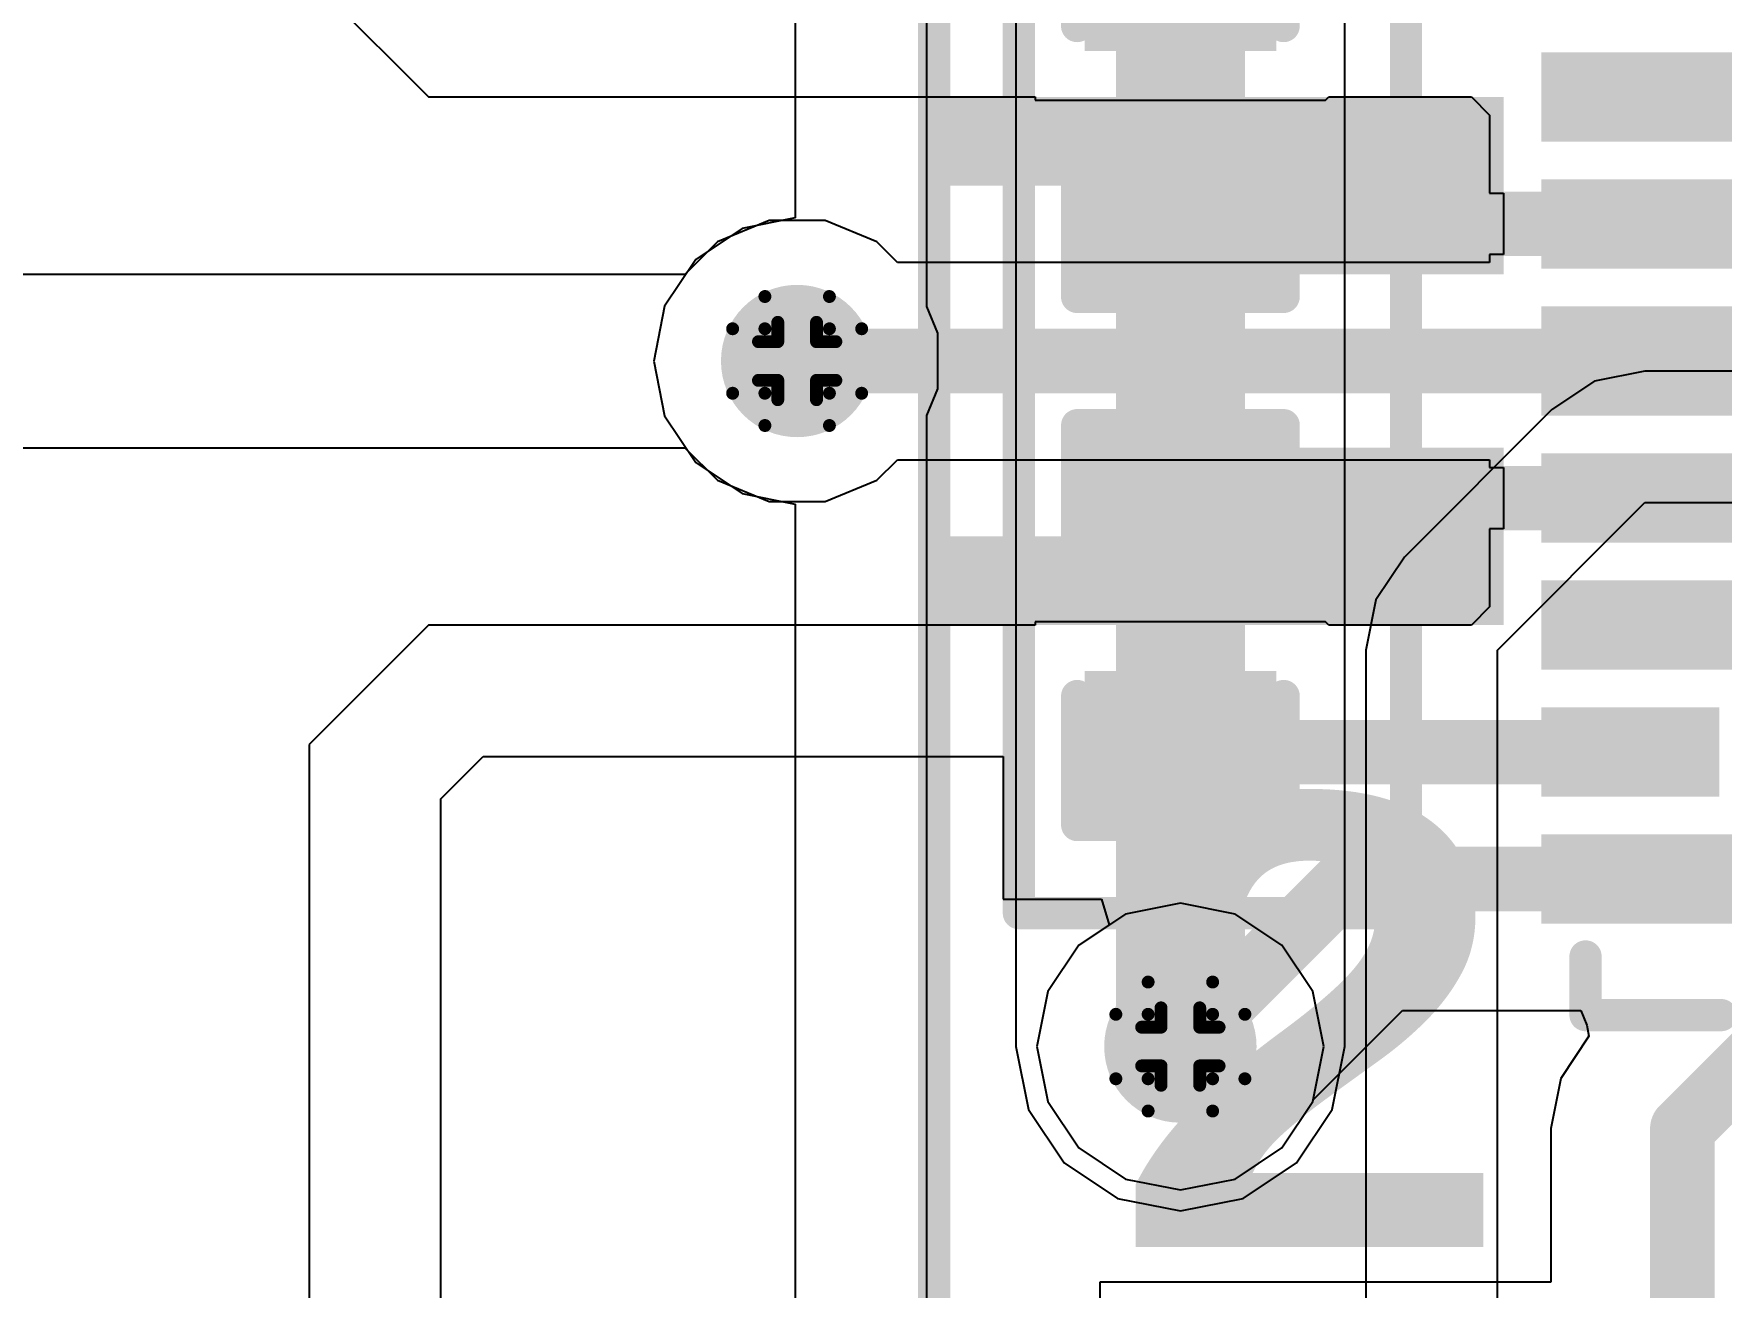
# Model space of a CAD drawing. Header units: inches. Extents: x 0 to 198, y 0 to 199.
# Drawn here: x 4.7773 to 5.0389, y 2.5633 to 2.7577 of the extents above; entities that cross this region are included whole.
import ezdxf

# ---------------------------------------------------------------- set-up
doc = ezdxf.new("R2010")
doc.units = ezdxf.units.IN
doc.header["$MEASUREMENT"] = 0
for name, color, linetype in [('Bottom Layer', 5, 'Continuous'), ('Drill Drawing', 1, 'Continuous'), ('Layer 1', 16, 'Continuous'), ('Layer 2', 76, 'Continuous'), ('Top Layer', 1, 'Continuous'), ('Top Overlay', 2, 'Continuous'), ('Top Paste', 8, 'Continuous'), ('Top Solder', 216, 'Continuous'), ('Via Holes', 16, 'Continuous')]:
    doc.layers.add(name, color=color, linetype=linetype)
doc.styles.add('Arial Black_Bold', font='', dxfattribs={"height": 0.2})
doc.styles.get('Arial Black_Bold').set_extended_font_data('Arial Black', bold=True)

# ---------------------------------------------------------------- blocks, each defined once
blk = doc.blocks.new('VQFN_HR_21_3_5__54')
at = {"layer": 'Top Layer'}
for points in [[(-0.08524, 0.06693), (-0.07539, 0.06693), (-0.07539, 0.04134), (-0.08524, 0.04134)], [(-0.06556, 0.06693), (-0.05571, 0.06693), (-0.05571, 0.04331), (-0.06556, 0.04331)], [(-0.04587, 0.06693), (-0.03602, 0.06693), (-0.03602, -0.06693), (-0.04587, -0.06693)], [(-0.02618, 0.06693), (-0.01633, 0.06693), (-0.01633, -0.06693), (-0.02618, -0.06693)], [(-0.0065, 0.06693), (0.0065, 0.06693), (0.0065, -0.06693), (-0.0065, -0.06693)], [(0.01634, 0.06693), (0.02619, 0.06693), (0.02619, -0.06693), (0.01634, -0.06693)], [(0.03602, 0.06693), (0.04587, 0.06693), (0.04587, -0.06693), (0.03602, -0.06693)], [(0.05571, 0.06693), (0.06556, 0.06693), (0.06556, 0.04331), (0.05571, 0.04331)], [(0.07539, 0.06693), (0.08524, 0.06693), (0.08524, 0.04134), (0.07539, 0.04134)], [(-0.1063, 0.03445), (-0.08268, 0.03445), (-0.08268, 0.02461), (-0.1063, 0.02461)], [(0.08268, 0.03445), (0.1063, 0.03445), (0.1063, 0.02461), (0.08268, 0.02461)], [(-0.1063, 0.01476), (-0.08268, 0.01476), (-0.08268, 0.00492), (-0.1063, 0.00492)], [(0.08268, 0.01476), (0.1063, 0.01476), (0.1063, 0.00492), (0.08268, 0.00492)], [(-0.1063, -0.00492), (-0.08268, -0.00492), (-0.08268, -0.01476), (-0.1063, -0.01476)], [(0.08268, -0.00492), (0.1063, -0.00492), (0.1063, -0.01476), (0.08268, -0.01476)], [(-0.1063, -0.02461), (-0.08268, -0.02461), (-0.08268, -0.03445), (-0.1063, -0.03445)], [(0.08268, -0.02461), (0.1063, -0.02461), (0.1063, -0.03445), (0.08268, -0.03445)], [(-0.08524, -0.04134), (-0.07539, -0.04134), (-0.07539, -0.06693), (-0.08524, -0.06693)], [(0.07539, -0.04134), (0.08524, -0.04134), (0.08524, -0.06693), (0.07539, -0.06693)], [(-0.06555, -0.04331), (-0.0557, -0.04331), (-0.0557, -0.06693), (-0.06555, -0.06693)], [(0.05571, -0.04331), (0.06556, -0.04331), (0.06556, -0.06693), (0.05571, -0.06693)]]:
    blk.add_hatch(color=1, dxfattribs=at).paths.add_polyline_path(points)
at = {"layer": 'Top Paste'}
for points in [[(-0.08524, 0.06693), (-0.07539, 0.06693), (-0.07539, 0.04134), (-0.08524, 0.04134)], [(-0.06556, 0.06693), (-0.05571, 0.06693), (-0.05571, 0.04331), (-0.06556, 0.04331)], [(-0.04587, 0.06693), (-0.03602, 0.06693), (-0.03602, -0.06693), (-0.04587, -0.06693)], [(-0.02618, 0.06693), (-0.01633, 0.06693), (-0.01633, -0.06693), (-0.02618, -0.06693)], [(-0.0065, 0.06693), (0.0065, 0.06693), (0.0065, -0.06693), (-0.0065, -0.06693)], [(0.01634, 0.06693), (0.02619, 0.06693), (0.02619, -0.06693), (0.01634, -0.06693)], [(0.03602, 0.06693), (0.04587, 0.06693), (0.04587, -0.06693), (0.03602, -0.06693)], [(0.05571, 0.06693), (0.06556, 0.06693), (0.06556, 0.04331), (0.05571, 0.04331)], [(0.07539, 0.06693), (0.08524, 0.06693), (0.08524, 0.04134), (0.07539, 0.04134)], [(-0.1063, 0.03445), (-0.08268, 0.03445), (-0.08268, 0.02461), (-0.1063, 0.02461)], [(0.08268, 0.03445), (0.1063, 0.03445), (0.1063, 0.02461), (0.08268, 0.02461)], [(-0.1063, 0.01476), (-0.08268, 0.01476), (-0.08268, 0.00492), (-0.1063, 0.00492)], [(0.08268, 0.01476), (0.1063, 0.01476), (0.1063, 0.00492), (0.08268, 0.00492)], [(-0.1063, -0.00492), (-0.08268, -0.00492), (-0.08268, -0.01476), (-0.1063, -0.01476)], [(0.08268, -0.00492), (0.1063, -0.00492), (0.1063, -0.01476), (0.08268, -0.01476)], [(-0.1063, -0.02461), (-0.08268, -0.02461), (-0.08268, -0.03445), (-0.1063, -0.03445)], [(0.08268, -0.02461), (0.1063, -0.02461), (0.1063, -0.03445), (0.08268, -0.03445)], [(-0.08524, -0.04134), (-0.07539, -0.04134), (-0.07539, -0.06693), (-0.08524, -0.06693)], [(0.07539, -0.04134), (0.08524, -0.04134), (0.08524, -0.06693), (0.07539, -0.06693)], [(-0.06555, -0.04331), (-0.0557, -0.04331), (-0.0557, -0.06693), (-0.06555, -0.06693)], [(0.05571, -0.04331), (0.06556, -0.04331), (0.06556, -0.06693), (0.05571, -0.06693)]]:
    blk.add_hatch(color=8, dxfattribs=at).paths.add_polyline_path(points)
at = {"layer": 'Top Solder'}
for points in [[(-0.08724, 0.06893), (-0.07339, 0.06893), (-0.07339, 0.03934), (-0.08724, 0.03934)], [(-0.06756, 0.06893), (-0.05371, 0.06893), (-0.05371, 0.04131), (-0.06756, 0.04131)], [(-0.04787, 0.06893), (-0.03402, 0.06893), (-0.03402, -0.06893), (-0.04787, -0.06893)], [(-0.02818, 0.06893), (-0.01433, 0.06893), (-0.01433, -0.06893), (-0.02818, -0.06893)], [(-0.0085, 0.06893), (0.0085, 0.06893), (0.0085, -0.06893), (-0.0085, -0.06893)], [(0.01434, 0.06893), (0.02819, 0.06893), (0.02819, -0.06893), (0.01434, -0.06893)], [(0.03402, 0.06893), (0.04787, 0.06893), (0.04787, -0.06893), (0.03402, -0.06893)], [(0.05371, 0.06893), (0.06756, 0.06893), (0.06756, 0.04131), (0.05371, 0.04131)], [(0.07339, 0.06893), (0.08724, 0.06893), (0.08724, 0.03934), (0.07339, 0.03934)], [(-0.1083, 0.03645), (-0.08068, 0.03645), (-0.08068, 0.02261), (-0.1083, 0.02261)], [(0.08068, 0.03645), (0.1083, 0.03645), (0.1083, 0.02261), (0.08068, 0.02261)], [(-0.1083, 0.01676), (-0.08068, 0.01676), (-0.08068, 0.00292), (-0.1083, 0.00292)], [(0.08068, 0.01676), (0.1083, 0.01676), (0.1083, 0.00292), (0.08068, 0.00292)], [(-0.1083, -0.00292), (-0.08068, -0.00292), (-0.08068, -0.01676), (-0.1083, -0.01676)], [(0.08068, -0.00292), (0.1083, -0.00292), (0.1083, -0.01676), (0.08068, -0.01676)], [(-0.1083, -0.02261), (-0.08068, -0.02261), (-0.08068, -0.03645), (-0.1083, -0.03645)], [(0.08068, -0.02261), (0.1083, -0.02261), (0.1083, -0.03645), (0.08068, -0.03645)], [(-0.08724, -0.03934), (-0.07339, -0.03934), (-0.07339, -0.06893), (-0.08724, -0.06893)], [(-0.06755, -0.04131), (-0.0537, -0.04131), (-0.0537, -0.06893), (-0.06755, -0.06893)], [(0.05371, -0.04131), (0.06756, -0.04131), (0.06756, -0.06893), (0.05371, -0.06893)], [(0.07339, -0.03934), (0.08724, -0.03934), (0.08724, -0.06893), (0.07339, -0.06893)]]:
    blk.add_hatch(color=216, dxfattribs=at).paths.add_polyline_path(points)
at = {"layer": 'Top Overlay'}
for points in [[(-0.10143, 0.06206, 0.005, 0.005, 0), (-0.10143, 0.04104, 0.005, 0.005, 0)], [(-0.10143, 0.06206, 0.005, 0.005, 0), (-0.09233, 0.06206, 0.005, 0.005, 0)], [(0.09233, 0.06206, 0.005, 0.005, 0), (0.10142, 0.06206, 0.005, 0.005, 0)], [(0.10142, 0.06206, 0.005, 0.005, 0), (0.10142, 0.04104, 0.005, 0.005, 0)], [(-0.1165, 0.03447, 0.005, 0.005, 0), (-0.1165, 0.02447, 0.005, 0.005, 0)], [(-0.1165, 0.03447, 0.005, 0.005, 0), (-0.1115, 0.02947, 0.005, 0.005, 0)], [(-0.1115, 0.02947, 0.005, 0.005, 0), (-0.1165, 0.02447, 0.005, 0.005, 0)], [(-0.10143, -0.04104, 0.005, 0.005, 0), (-0.10143, -0.06205, 0.005, 0.005, 0)], [(0.10142, -0.04104, 0.005, 0.005, 0), (0.10142, -0.06205, 0.005, 0.005, 0)], [(-0.10143, -0.06205, 0.005, 0.005, 0), (-0.09233, -0.06205, 0.005, 0.005, 0)], [(0.09233, -0.06205, 0.005, 0.005, 0), (0.10142, -0.06205, 0.005, 0.005, 0)]]:
    blk.add_lwpolyline(points, format="xyseb", dxfattribs=at)
for points in [[(-0.10268, 0.06206, 0.0025, 0.0025, 1), (-0.10018, 0.06206, 0.0025, 0.0025, 1)], [(-0.10268, 0.06206, 0.0025, 0.0025, 1), (-0.10018, 0.06206, 0.0025, 0.0025, 1)], [(-0.09358, 0.06206, 0.0025, 0.0025, 1), (-0.09108, 0.06206, 0.0025, 0.0025, 1)], [(0.09108, 0.06206, 0.0025, 0.0025, 1), (0.09358, 0.06206, 0.0025, 0.0025, 1)], [(0.10017, 0.06206, 0.0025, 0.0025, 1), (0.10267, 0.06206, 0.0025, 0.0025, 1)], [(0.10017, 0.06206, 0.0025, 0.0025, 1), (0.10267, 0.06206, 0.0025, 0.0025, 1)], [(-0.10268, 0.04104, 0.0025, 0.0025, 1), (-0.10018, 0.04104, 0.0025, 0.0025, 1)], [(0.10017, 0.04104, 0.0025, 0.0025, 1), (0.10267, 0.04104, 0.0025, 0.0025, 1)], [(-0.11775, 0.03447, 0.0025, 0.0025, 1), (-0.11525, 0.03447, 0.0025, 0.0025, 1)], [(-0.11775, 0.03447, 0.0025, 0.0025, 1), (-0.11525, 0.03447, 0.0025, 0.0025, 1)], [(-0.11275, 0.02947, 0.0025, 0.0025, 1), (-0.11025, 0.02947, 0.0025, 0.0025, 1)], [(-0.11275, 0.02947, 0.0025, 0.0025, 1), (-0.11025, 0.02947, 0.0025, 0.0025, 1)], [(-0.11775, 0.02447, 0.0025, 0.0025, 1), (-0.11525, 0.02447, 0.0025, 0.0025, 1)], [(-0.11775, 0.02447, 0.0025, 0.0025, 1), (-0.11525, 0.02447, 0.0025, 0.0025, 1)], [(-0.10268, -0.04104, 0.0025, 0.0025, 1), (-0.10018, -0.04104, 0.0025, 0.0025, 1)], [(0.10017, -0.04104, 0.0025, 0.0025, 1), (0.10267, -0.04104, 0.0025, 0.0025, 1)], [(-0.10268, -0.06205, 0.0025, 0.0025, 1), (-0.10018, -0.06205, 0.0025, 0.0025, 1)], [(-0.10268, -0.06205, 0.0025, 0.0025, 1), (-0.10018, -0.06205, 0.0025, 0.0025, 1)], [(-0.09358, -0.06205, 0.0025, 0.0025, 1), (-0.09108, -0.06205, 0.0025, 0.0025, 1)], [(0.09108, -0.06205, 0.0025, 0.0025, 1), (0.09358, -0.06205, 0.0025, 0.0025, 1)], [(0.10017, -0.06205, 0.0025, 0.0025, 1), (0.10267, -0.06205, 0.0025, 0.0025, 1)], [(0.10017, -0.06205, 0.0025, 0.0025, 1), (0.10267, -0.06205, 0.0025, 0.0025, 1)]]:
    blk.add_lwpolyline(points, format="xyseb", close=True, dxfattribs=at)
blk = doc.blocks.new('YSPI1050_4R7M_213')
at = {"layer": 'Top Overlay'}
blk.add_lwpolyline([(-0.22544, -0.20885, 0.005, 0.005, 0), (0.22544, -0.20885, 0.005, 0.005, 0)], format="xyseb", dxfattribs=at)
blk = doc.blocks.new('C___0402_362')
at = {"layer": 'Top Layer'}
for points in [[(-0.0275, -0.0125), (-0.0275, 0.0125), (-0.0095, 0.0125), (-0.0095, -0.0125)], [(0.0095, -0.0125), (0.0095, 0.0125), (0.0275, 0.0125), (0.0275, -0.0125)]]:
    blk.add_hatch(color=1, dxfattribs=at).paths.add_polyline_path(points)
at = {"layer": 'Top Paste'}
for points in [[(-0.0275, -0.0125), (-0.0275, 0.0125), (-0.0095, 0.0125), (-0.0095, -0.0125)], [(0.0095, -0.0125), (0.0095, 0.0125), (0.0275, 0.0125), (0.0275, -0.0125)]]:
    blk.add_hatch(color=8, dxfattribs=at).paths.add_polyline_path(points)
at = {"layer": 'Top Solder'}
for points in [[(-0.02986, -0.01486), (-0.02986, 0.01486), (-0.00714, 0.01486), (-0.00714, -0.01486)], [(0.00714, -0.01486), (0.00714, 0.01486), (0.02986, 0.01486), (0.02986, -0.01486)]]:
    blk.add_hatch(color=216, dxfattribs=at).paths.add_polyline_path(points)
at = {"layer": 'Top Overlay'}
for points in [[(-0.031, -0.016, 0.005, 0.005, 0), (-0.031, 0.016, 0.005, 0.005, 0)], [(-0.011, 0.016, 0.005, 0.005, 0), (-0.031, 0.016, 0.005, 0.005, 0)], [(0.031, 0.016, 0.005, 0.005, 0), (0.011, 0.016, 0.005, 0.005, 0)], [(0.031, -0.016, 0.005, 0.005, 0), (0.031, 0.016, 0.005, 0.005, 0)], [(-0.011, -0.016, 0.005, 0.005, 0), (-0.031, -0.016, 0.005, 0.005, 0)], [(0.031, -0.016, 0.005, 0.005, 0), (0.011, -0.016, 0.005, 0.005, 0)]]:
    blk.add_lwpolyline(points, format="xyseb", dxfattribs=at)
for points in [[(-0.03225, 0.016, 0.0025, 0.0025, 1), (-0.02975, 0.016, 0.0025, 0.0025, 1)], [(-0.03225, 0.016, 0.0025, 0.0025, 1), (-0.02975, 0.016, 0.0025, 0.0025, 1)], [(-0.01225, 0.016, 0.0025, 0.0025, 1), (-0.00975, 0.016, 0.0025, 0.0025, 1)], [(0.00975, 0.016, 0.0025, 0.0025, 1), (0.01225, 0.016, 0.0025, 0.0025, 1)], [(0.02975, 0.016, 0.0025, 0.0025, 1), (0.03225, 0.016, 0.0025, 0.0025, 1)], [(0.02975, 0.016, 0.0025, 0.0025, 1), (0.03225, 0.016, 0.0025, 0.0025, 1)], [(-0.03225, -0.016, 0.0025, 0.0025, 1), (-0.02975, -0.016, 0.0025, 0.0025, 1)], [(-0.03225, -0.016, 0.0025, 0.0025, 1), (-0.02975, -0.016, 0.0025, 0.0025, 1)], [(-0.01225, -0.016, 0.0025, 0.0025, 1), (-0.00975, -0.016, 0.0025, 0.0025, 1)], [(0.00975, -0.016, 0.0025, 0.0025, 1), (0.01225, -0.016, 0.0025, 0.0025, 1)], [(0.02975, -0.016, 0.0025, 0.0025, 1), (0.03225, -0.016, 0.0025, 0.0025, 1)], [(0.02975, -0.016, 0.0025, 0.0025, 1), (0.03225, -0.016, 0.0025, 0.0025, 1)]]:
    blk.add_lwpolyline(points, format="xyseb", close=True, dxfattribs=at)
blk = doc.blocks.new('C___0402_376')
at = {"layer": 'Top Layer'}
for points in [[(-0.0275, -0.0125), (-0.0275, 0.0125), (-0.0095, 0.0125), (-0.0095, -0.0125)], [(0.0095, -0.0125), (0.0095, 0.0125), (0.0275, 0.0125), (0.0275, -0.0125)]]:
    blk.add_hatch(color=1, dxfattribs=at).paths.add_polyline_path(points)
at = {"layer": 'Top Paste'}
for points in [[(-0.0275, -0.0125), (-0.0275, 0.0125), (-0.0095, 0.0125), (-0.0095, -0.0125)], [(0.0095, -0.0125), (0.0095, 0.0125), (0.0275, 0.0125), (0.0275, -0.0125)]]:
    blk.add_hatch(color=8, dxfattribs=at).paths.add_polyline_path(points)
at = {"layer": 'Top Solder'}
for points in [[(-0.02986, -0.01486), (-0.02986, 0.01486), (-0.00714, 0.01486), (-0.00714, -0.01486)], [(0.00714, -0.01486), (0.00714, 0.01486), (0.02986, 0.01486), (0.02986, -0.01486)]]:
    blk.add_hatch(color=216, dxfattribs=at).paths.add_polyline_path(points)
at = {"layer": 'Top Overlay'}
for points in [[(-0.031, 0.016, 0.005, 0.005, 0), (-0.031, -0.016, 0.005, 0.005, 0)], [(-0.031, 0.016, 0.005, 0.005, 0), (-0.011, 0.016, 0.005, 0.005, 0)], [(0.011, 0.016, 0.005, 0.005, 0), (0.031, 0.016, 0.005, 0.005, 0)], [(0.031, 0.016, 0.005, 0.005, 0), (0.031, -0.016, 0.005, 0.005, 0)], [(-0.031, -0.016, 0.005, 0.005, 0), (-0.011, -0.016, 0.005, 0.005, 0)], [(0.011, -0.016, 0.005, 0.005, 0), (0.031, -0.016, 0.005, 0.005, 0)]]:
    blk.add_lwpolyline(points, format="xyseb", dxfattribs=at)
for points in [[(-0.03225, 0.016, 0.0025, 0.0025, 1), (-0.02975, 0.016, 0.0025, 0.0025, 1)], [(-0.03225, 0.016, 0.0025, 0.0025, 1), (-0.02975, 0.016, 0.0025, 0.0025, 1)], [(-0.01225, 0.016, 0.0025, 0.0025, 1), (-0.00975, 0.016, 0.0025, 0.0025, 1)], [(0.00975, 0.016, 0.0025, 0.0025, 1), (0.01225, 0.016, 0.0025, 0.0025, 1)], [(0.02975, 0.016, 0.0025, 0.0025, 1), (0.03225, 0.016, 0.0025, 0.0025, 1)], [(0.02975, 0.016, 0.0025, 0.0025, 1), (0.03225, 0.016, 0.0025, 0.0025, 1)], [(-0.03225, -0.016, 0.0025, 0.0025, 1), (-0.02975, -0.016, 0.0025, 0.0025, 1)], [(-0.03225, -0.016, 0.0025, 0.0025, 1), (-0.02975, -0.016, 0.0025, 0.0025, 1)], [(-0.01225, -0.016, 0.0025, 0.0025, 1), (-0.00975, -0.016, 0.0025, 0.0025, 1)], [(0.00975, -0.016, 0.0025, 0.0025, 1), (0.01225, -0.016, 0.0025, 0.0025, 1)], [(0.02975, -0.016, 0.0025, 0.0025, 1), (0.03225, -0.016, 0.0025, 0.0025, 1)], [(0.02975, -0.016, 0.0025, 0.0025, 1), (0.03225, -0.016, 0.0025, 0.0025, 1)]]:
    blk.add_lwpolyline(points, format="xyseb", close=True, dxfattribs=at)

msp = doc.modelspace()

# ---------------------------------------------------------------- hatches: boundary and pattern name
at = {"layer": 'Bottom Layer'}
h = msp.add_hatch(color=5, dxfattribs=at)
edge = h.paths.add_edge_path()
edge.add_arc((4.89563, 2.70696), 0.01181, 0, 360)
h = msp.add_hatch(color=5, dxfattribs=at)
edge = h.paths.add_edge_path()
edge.add_arc((4.95503, 2.60066), 0.01181, 0, 360)
at = {"layer": 'Layer 1'}
h = msp.add_hatch(color=16, dxfattribs=at)
edge = h.paths.add_edge_path()
edge.add_arc((4.89563, 2.70696), 0.01181, 0, 360)
h = msp.add_hatch(color=16, dxfattribs=at)
edge = h.paths.add_edge_path()
edge.add_arc((4.95503, 2.60066), 0.01181, 0, 360)
at = {"layer": 'Layer 2'}
h = msp.add_hatch(color=76, dxfattribs=at)
edge = h.paths.add_edge_path()
edge.add_arc((4.89563, 2.70696), 0.01181, 0, 360)
h = msp.add_hatch(color=76, dxfattribs=at)
edge = h.paths.add_edge_path()
edge.add_arc((4.95503, 2.60066), 0.01181, 0, 360)
at = {"layer": 'Top Layer'}
for points in [[(4.91686, 2.73416), (5.00513, 2.73416), (5.00513, 2.74791), (4.91686, 2.74791)], [(4.94254, 2.72041), (5.00513, 2.72041), (5.00513, 2.74791), (4.94254, 2.74791)], [(4.94254, 2.66601), (5.00513, 2.66601), (5.00513, 2.69351), (4.94254, 2.69351)], [(4.91686, 2.66601), (5.00513, 2.66601), (5.00513, 2.67976), (4.91686, 2.67976)]]:
    msp.add_hatch(color=1, dxfattribs=at).paths.add_polyline_path(points)
h = msp.add_hatch(color=1, dxfattribs=at)
edge = h.paths.add_edge_path()
edge.add_arc((4.89563, 2.70696), 0.01181, 0, 360)
h = msp.add_hatch(color=1, dxfattribs=at)
edge = h.paths.add_edge_path()
edge.add_arc((4.95503, 2.60066), 0.01181, 0, 360)
at = {"layer": 'Via Holes'}
h = msp.add_hatch(color=7, dxfattribs=at)
edge = h.paths.add_edge_path()
edge.add_arc((4.89563, 2.70696), 0.00591, 0, 360)
h = msp.add_hatch(color=7, dxfattribs=at)
edge = h.paths.add_edge_path()
edge.add_arc((4.95503, 2.60066), 0.00591, 0, 360)

# ---------------------------------------------------------------- linework, layer by layer
at = {"layer": 'Bottom Layer'}
for p, q in [((5.02703, 2.70539), (5.01923, 2.70384)), ((5.60279, 2.70539), (5.02703, 2.70539)), ((5.01923, 2.70384), (5.01261, 2.69942)), ((5.01261, 2.69942), (4.98975, 2.67656)), ((5.01261, 2.69942), (5.01261, 2.69942)), ((5.00417, 2.66214), (5.02703, 2.685)), ((5.02703, 2.685), (5.61123, 2.685)), ((4.98975, 2.67656), (4.98533, 2.66995)), ((4.98975, 2.67656), (4.98975, 2.67656)), ((4.98533, 2.66995), (4.98378, 2.66214)), ((4.98378, 2.66214), (4.98378, 2.43694)), ((5.00417, 2.43694), (5.00417, 2.66214)), ((4.94652, 2.6212), (4.9393, 2.61638)), ((4.95503, 2.6229), (4.94652, 2.6212)), ((4.96354, 2.6212), (4.95503, 2.6229)), ((4.97075, 2.61638), (4.96354, 2.6212)), ((4.9393, 2.61638), (4.93448, 2.60917)), ((4.97558, 2.60917), (4.97075, 2.61638)), ((4.93448, 2.60917), (4.93279, 2.60066)), ((4.97727, 2.60066), (4.97558, 2.60917)), ((4.93279, 2.60066), (4.93448, 2.59215)), ((4.97558, 2.59215), (4.97727, 2.60066)), ((4.93448, 2.59215), (4.9393, 2.58493)), ((4.97075, 2.58493), (4.97558, 2.59215)), ((4.9393, 2.58493), (4.94652, 2.58011)), ((4.96354, 2.58011), (4.97075, 2.58493)), ((4.94652, 2.58011), (4.95503, 2.57842)), ((4.95503, 2.57842), (4.96354, 2.58011))]:
    msp.add_line(p, q, dxfattribs=at)
at = {"layer": 'Drill Drawing'}
for points in [[(4.89063, 2.71196, 0.002, 0.002, 0), (4.89063, 2.71696, 0.002, 0.002, 0)], [(4.89063, 2.71696, 0.002, 0.002, 0), (4.90063, 2.71696, 0.002, 0.002, 0)], [(4.90063, 2.71196, 0.002, 0.002, 0), (4.90063, 2.71696, 0.002, 0.002, 0)], [(4.88563, 2.70196, 0.002, 0.002, 0), (4.88563, 2.71196, 0.002, 0.002, 0)], [(4.88563, 2.71196, 0.002, 0.002, 0), (4.89063, 2.71196, 0.002, 0.002, 0)], [(4.89263, 2.70996, 0.002, 0.002, 0), (4.89263, 2.71296, 0.002, 0.002, 0)], [(4.89263, 2.71296, 0.002, 0.002, 0), (4.89863, 2.71296, 0.002, 0.002, 0)], [(4.89863, 2.70996, 0.002, 0.002, 0), (4.89863, 2.71296, 0.002, 0.002, 0)], [(4.90063, 2.71196, 0.002, 0.002, 0), (4.90563, 2.71196, 0.002, 0.002, 0)], [(4.90563, 2.70196, 0.002, 0.002, 0), (4.90563, 2.71196, 0.002, 0.002, 0)], [(4.88963, 2.70396, 0.002, 0.002, 0), (4.88963, 2.70996, 0.002, 0.002, 0)], [(4.88963, 2.70996, 0.002, 0.002, 0), (4.89263, 2.70996, 0.002, 0.002, 0)], [(4.89863, 2.70996, 0.002, 0.002, 0), (4.90163, 2.70996, 0.002, 0.002, 0)], [(4.90163, 2.70396, 0.002, 0.002, 0), (4.90163, 2.70996, 0.002, 0.002, 0)], [(4.88963, 2.70396, 0.002, 0.002, 0), (4.89263, 2.70396, 0.002, 0.002, 0)], [(4.89263, 2.70096, 0.002, 0.002, 0), (4.89263, 2.70396, 0.002, 0.002, 0)], [(4.89863, 2.70396, 0.002, 0.002, 0), (4.90163, 2.70396, 0.002, 0.002, 0)], [(4.89863, 2.70096, 0.002, 0.002, 0), (4.89863, 2.70396, 0.002, 0.002, 0)], [(4.88563, 2.70196, 0.002, 0.002, 0), (4.89063, 2.70196, 0.002, 0.002, 0)], [(4.89063, 2.69696, 0.002, 0.002, 0), (4.89063, 2.70196, 0.002, 0.002, 0)], [(4.90063, 2.70196, 0.002, 0.002, 0), (4.90563, 2.70196, 0.002, 0.002, 0)], [(4.90063, 2.69696, 0.002, 0.002, 0), (4.90063, 2.70196, 0.002, 0.002, 0)], [(4.89263, 2.70096, 0.002, 0.002, 0), (4.89863, 2.70096, 0.002, 0.002, 0)], [(4.89063, 2.69696, 0.002, 0.002, 0), (4.90063, 2.69696, 0.002, 0.002, 0)], [(4.95003, 2.60566, 0.002, 0.002, 0), (4.95003, 2.61066, 0.002, 0.002, 0)], [(4.95003, 2.61066, 0.002, 0.002, 0), (4.96003, 2.61066, 0.002, 0.002, 0)], [(4.96003, 2.60566, 0.002, 0.002, 0), (4.96003, 2.61066, 0.002, 0.002, 0)], [(4.94503, 2.59566, 0.002, 0.002, 0), (4.94503, 2.60566, 0.002, 0.002, 0)], [(4.94503, 2.60566, 0.002, 0.002, 0), (4.95003, 2.60566, 0.002, 0.002, 0)], [(4.95203, 2.60366, 0.002, 0.002, 0), (4.95203, 2.60666, 0.002, 0.002, 0)], [(4.95203, 2.60666, 0.002, 0.002, 0), (4.95803, 2.60666, 0.002, 0.002, 0)], [(4.95803, 2.60366, 0.002, 0.002, 0), (4.95803, 2.60666, 0.002, 0.002, 0)], [(4.96003, 2.60566, 0.002, 0.002, 0), (4.96503, 2.60566, 0.002, 0.002, 0)], [(4.96503, 2.59566, 0.002, 0.002, 0), (4.96503, 2.60566, 0.002, 0.002, 0)], [(4.94903, 2.59766, 0.002, 0.002, 0), (4.94903, 2.60366, 0.002, 0.002, 0)], [(4.94903, 2.60366, 0.002, 0.002, 0), (4.95203, 2.60366, 0.002, 0.002, 0)], [(4.95803, 2.60366, 0.002, 0.002, 0), (4.96103, 2.60366, 0.002, 0.002, 0)], [(4.96103, 2.59766, 0.002, 0.002, 0), (4.96103, 2.60366, 0.002, 0.002, 0)], [(4.94903, 2.59766, 0.002, 0.002, 0), (4.95203, 2.59766, 0.002, 0.002, 0)], [(4.95203, 2.59466, 0.002, 0.002, 0), (4.95203, 2.59766, 0.002, 0.002, 0)], [(4.95803, 2.59766, 0.002, 0.002, 0), (4.96103, 2.59766, 0.002, 0.002, 0)], [(4.95803, 2.59466, 0.002, 0.002, 0), (4.95803, 2.59766, 0.002, 0.002, 0)], [(4.94503, 2.59566, 0.002, 0.002, 0), (4.95003, 2.59566, 0.002, 0.002, 0)], [(4.95003, 2.59066, 0.002, 0.002, 0), (4.95003, 2.59566, 0.002, 0.002, 0)], [(4.95203, 2.59466, 0.002, 0.002, 0), (4.95803, 2.59466, 0.002, 0.002, 0)], [(4.96003, 2.59566, 0.002, 0.002, 0), (4.96503, 2.59566, 0.002, 0.002, 0)], [(4.96003, 2.59066, 0.002, 0.002, 0), (4.96003, 2.59566, 0.002, 0.002, 0)], [(4.95003, 2.59066, 0.002, 0.002, 0), (4.96003, 2.59066, 0.002, 0.002, 0)]]:
    msp.add_lwpolyline(points, format="xyseb", dxfattribs=at)
for points in [[(4.89013, 2.71696, 0.001, 0.001, 1), (4.89113, 2.71696, 0.001, 0.001, 1)], [(4.89013, 2.71696, 0.001, 0.001, 1), (4.89113, 2.71696, 0.001, 0.001, 1)], [(4.90013, 2.71696, 0.001, 0.001, 1), (4.90113, 2.71696, 0.001, 0.001, 1)], [(4.90013, 2.71696, 0.001, 0.001, 1), (4.90113, 2.71696, 0.001, 0.001, 1)], [(4.88513, 2.71196, 0.001, 0.001, 1), (4.88613, 2.71196, 0.001, 0.001, 1)], [(4.88513, 2.71196, 0.001, 0.001, 1), (4.88613, 2.71196, 0.001, 0.001, 1)], [(4.89013, 2.71196, 0.001, 0.001, 1), (4.89113, 2.71196, 0.001, 0.001, 1)], [(4.89013, 2.71196, 0.001, 0.001, 1), (4.89113, 2.71196, 0.001, 0.001, 1)], [(4.89213, 2.71296, 0.001, 0.001, 1), (4.89313, 2.71296, 0.001, 0.001, 1)], [(4.89213, 2.71296, 0.001, 0.001, 1), (4.89313, 2.71296, 0.001, 0.001, 1)], [(4.89813, 2.71296, 0.001, 0.001, 1), (4.89913, 2.71296, 0.001, 0.001, 1)], [(4.89813, 2.71296, 0.001, 0.001, 1), (4.89913, 2.71296, 0.001, 0.001, 1)], [(4.90013, 2.71196, 0.001, 0.001, 1), (4.90113, 2.71196, 0.001, 0.001, 1)], [(4.90013, 2.71196, 0.001, 0.001, 1), (4.90113, 2.71196, 0.001, 0.001, 1)], [(4.90513, 2.71196, 0.001, 0.001, 1), (4.90613, 2.71196, 0.001, 0.001, 1)], [(4.90513, 2.71196, 0.001, 0.001, 1), (4.90613, 2.71196, 0.001, 0.001, 1)], [(4.88913, 2.70996, 0.001, 0.001, 1), (4.89013, 2.70996, 0.001, 0.001, 1)], [(4.88913, 2.70996, 0.001, 0.001, 1), (4.89013, 2.70996, 0.001, 0.001, 1)], [(4.89213, 2.70996, 0.001, 0.001, 1), (4.89313, 2.70996, 0.001, 0.001, 1)], [(4.89213, 2.70996, 0.001, 0.001, 1), (4.89313, 2.70996, 0.001, 0.001, 1)], [(4.89813, 2.70996, 0.001, 0.001, 1), (4.89913, 2.70996, 0.001, 0.001, 1)], [(4.89813, 2.70996, 0.001, 0.001, 1), (4.89913, 2.70996, 0.001, 0.001, 1)], [(4.90113, 2.70996, 0.001, 0.001, 1), (4.90213, 2.70996, 0.001, 0.001, 1)], [(4.90113, 2.70996, 0.001, 0.001, 1), (4.90213, 2.70996, 0.001, 0.001, 1)], [(4.88913, 2.70396, 0.001, 0.001, 1), (4.89013, 2.70396, 0.001, 0.001, 1)], [(4.88913, 2.70396, 0.001, 0.001, 1), (4.89013, 2.70396, 0.001, 0.001, 1)], [(4.89213, 2.70396, 0.001, 0.001, 1), (4.89313, 2.70396, 0.001, 0.001, 1)], [(4.89213, 2.70396, 0.001, 0.001, 1), (4.89313, 2.70396, 0.001, 0.001, 1)], [(4.89813, 2.70396, 0.001, 0.001, 1), (4.89913, 2.70396, 0.001, 0.001, 1)], [(4.89813, 2.70396, 0.001, 0.001, 1), (4.89913, 2.70396, 0.001, 0.001, 1)], [(4.90113, 2.70396, 0.001, 0.001, 1), (4.90213, 2.70396, 0.001, 0.001, 1)], [(4.90113, 2.70396, 0.001, 0.001, 1), (4.90213, 2.70396, 0.001, 0.001, 1)], [(4.88513, 2.70196, 0.001, 0.001, 1), (4.88613, 2.70196, 0.001, 0.001, 1)], [(4.88513, 2.70196, 0.001, 0.001, 1), (4.88613, 2.70196, 0.001, 0.001, 1)], [(4.89013, 2.70196, 0.001, 0.001, 1), (4.89113, 2.70196, 0.001, 0.001, 1)], [(4.89013, 2.70196, 0.001, 0.001, 1), (4.89113, 2.70196, 0.001, 0.001, 1)], [(4.90013, 2.70196, 0.001, 0.001, 1), (4.90113, 2.70196, 0.001, 0.001, 1)], [(4.90013, 2.70196, 0.001, 0.001, 1), (4.90113, 2.70196, 0.001, 0.001, 1)], [(4.90513, 2.70196, 0.001, 0.001, 1), (4.90613, 2.70196, 0.001, 0.001, 1)], [(4.90513, 2.70196, 0.001, 0.001, 1), (4.90613, 2.70196, 0.001, 0.001, 1)], [(4.89213, 2.70096, 0.001, 0.001, 1), (4.89313, 2.70096, 0.001, 0.001, 1)], [(4.89213, 2.70096, 0.001, 0.001, 1), (4.89313, 2.70096, 0.001, 0.001, 1)], [(4.89813, 2.70096, 0.001, 0.001, 1), (4.89913, 2.70096, 0.001, 0.001, 1)], [(4.89813, 2.70096, 0.001, 0.001, 1), (4.89913, 2.70096, 0.001, 0.001, 1)], [(4.89013, 2.69696, 0.001, 0.001, 1), (4.89113, 2.69696, 0.001, 0.001, 1)], [(4.89013, 2.69696, 0.001, 0.001, 1), (4.89113, 2.69696, 0.001, 0.001, 1)], [(4.90013, 2.69696, 0.001, 0.001, 1), (4.90113, 2.69696, 0.001, 0.001, 1)], [(4.90013, 2.69696, 0.001, 0.001, 1), (4.90113, 2.69696, 0.001, 0.001, 1)], [(4.94953, 2.61066, 0.001, 0.001, 1), (4.95053, 2.61066, 0.001, 0.001, 1)], [(4.94953, 2.61066, 0.001, 0.001, 1), (4.95053, 2.61066, 0.001, 0.001, 1)], [(4.95953, 2.61066, 0.001, 0.001, 1), (4.96053, 2.61066, 0.001, 0.001, 1)], [(4.95953, 2.61066, 0.001, 0.001, 1), (4.96053, 2.61066, 0.001, 0.001, 1)], [(4.94453, 2.60566, 0.001, 0.001, 1), (4.94553, 2.60566, 0.001, 0.001, 1)], [(4.94453, 2.60566, 0.001, 0.001, 1), (4.94553, 2.60566, 0.001, 0.001, 1)], [(4.94953, 2.60566, 0.001, 0.001, 1), (4.95053, 2.60566, 0.001, 0.001, 1)], [(4.94953, 2.60566, 0.001, 0.001, 1), (4.95053, 2.60566, 0.001, 0.001, 1)], [(4.95153, 2.60666, 0.001, 0.001, 1), (4.95253, 2.60666, 0.001, 0.001, 1)], [(4.95153, 2.60666, 0.001, 0.001, 1), (4.95253, 2.60666, 0.001, 0.001, 1)], [(4.95753, 2.60666, 0.001, 0.001, 1), (4.95853, 2.60666, 0.001, 0.001, 1)], [(4.95753, 2.60666, 0.001, 0.001, 1), (4.95853, 2.60666, 0.001, 0.001, 1)], [(4.95953, 2.60566, 0.001, 0.001, 1), (4.96053, 2.60566, 0.001, 0.001, 1)], [(4.95953, 2.60566, 0.001, 0.001, 1), (4.96053, 2.60566, 0.001, 0.001, 1)], [(4.96453, 2.60566, 0.001, 0.001, 1), (4.96553, 2.60566, 0.001, 0.001, 1)], [(4.96453, 2.60566, 0.001, 0.001, 1), (4.96553, 2.60566, 0.001, 0.001, 1)], [(4.94853, 2.60366, 0.001, 0.001, 1), (4.94953, 2.60366, 0.001, 0.001, 1)], [(4.94853, 2.60366, 0.001, 0.001, 1), (4.94953, 2.60366, 0.001, 0.001, 1)], [(4.95153, 2.60366, 0.001, 0.001, 1), (4.95253, 2.60366, 0.001, 0.001, 1)], [(4.95153, 2.60366, 0.001, 0.001, 1), (4.95253, 2.60366, 0.001, 0.001, 1)], [(4.95753, 2.60366, 0.001, 0.001, 1), (4.95853, 2.60366, 0.001, 0.001, 1)], [(4.95753, 2.60366, 0.001, 0.001, 1), (4.95853, 2.60366, 0.001, 0.001, 1)], [(4.96053, 2.60366, 0.001, 0.001, 1), (4.96153, 2.60366, 0.001, 0.001, 1)], [(4.96053, 2.60366, 0.001, 0.001, 1), (4.96153, 2.60366, 0.001, 0.001, 1)], [(4.94853, 2.59766, 0.001, 0.001, 1), (4.94953, 2.59766, 0.001, 0.001, 1)], [(4.94853, 2.59766, 0.001, 0.001, 1), (4.94953, 2.59766, 0.001, 0.001, 1)], [(4.95153, 2.59766, 0.001, 0.001, 1), (4.95253, 2.59766, 0.001, 0.001, 1)], [(4.95153, 2.59766, 0.001, 0.001, 1), (4.95253, 2.59766, 0.001, 0.001, 1)], [(4.95753, 2.59766, 0.001, 0.001, 1), (4.95853, 2.59766, 0.001, 0.001, 1)], [(4.95753, 2.59766, 0.001, 0.001, 1), (4.95853, 2.59766, 0.001, 0.001, 1)], [(4.96053, 2.59766, 0.001, 0.001, 1), (4.96153, 2.59766, 0.001, 0.001, 1)], [(4.96053, 2.59766, 0.001, 0.001, 1), (4.96153, 2.59766, 0.001, 0.001, 1)], [(4.94453, 2.59566, 0.001, 0.001, 1), (4.94553, 2.59566, 0.001, 0.001, 1)], [(4.94453, 2.59566, 0.001, 0.001, 1), (4.94553, 2.59566, 0.001, 0.001, 1)], [(4.94953, 2.59566, 0.001, 0.001, 1), (4.95053, 2.59566, 0.001, 0.001, 1)], [(4.94953, 2.59566, 0.001, 0.001, 1), (4.95053, 2.59566, 0.001, 0.001, 1)], [(4.95153, 2.59466, 0.001, 0.001, 1), (4.95253, 2.59466, 0.001, 0.001, 1)], [(4.95153, 2.59466, 0.001, 0.001, 1), (4.95253, 2.59466, 0.001, 0.001, 1)], [(4.95753, 2.59466, 0.001, 0.001, 1), (4.95853, 2.59466, 0.001, 0.001, 1)], [(4.95753, 2.59466, 0.001, 0.001, 1), (4.95853, 2.59466, 0.001, 0.001, 1)], [(4.95953, 2.59566, 0.001, 0.001, 1), (4.96053, 2.59566, 0.001, 0.001, 1)], [(4.95953, 2.59566, 0.001, 0.001, 1), (4.96053, 2.59566, 0.001, 0.001, 1)], [(4.96453, 2.59566, 0.001, 0.001, 1), (4.96553, 2.59566, 0.001, 0.001, 1)], [(4.96453, 2.59566, 0.001, 0.001, 1), (4.96553, 2.59566, 0.001, 0.001, 1)], [(4.94953, 2.59066, 0.001, 0.001, 1), (4.95053, 2.59066, 0.001, 0.001, 1)], [(4.94953, 2.59066, 0.001, 0.001, 1), (4.95053, 2.59066, 0.001, 0.001, 1)], [(4.95953, 2.59066, 0.001, 0.001, 1), (4.96053, 2.59066, 0.001, 0.001, 1)], [(4.95953, 2.59066, 0.001, 0.001, 1), (4.96053, 2.59066, 0.001, 0.001, 1)]]:
    msp.add_lwpolyline(points, format="xyseb", close=True, dxfattribs=at)
at = {"layer": 'Layer 1'}
for p, q in [((4.94652, 2.6212), (4.9393, 2.61638)), ((4.95503, 2.6229), (4.94652, 2.6212)), ((4.96354, 2.6212), (4.95503, 2.6229)), ((4.97075, 2.61638), (4.96354, 2.6212)), ((4.9393, 2.61638), (4.93448, 2.60917)), ((4.97558, 2.60917), (4.97075, 2.61638)), ((4.93448, 2.60917), (4.93279, 2.60066)), ((4.97727, 2.60066), (4.97558, 2.60917)), ((4.93279, 2.60066), (4.93448, 2.59215)), ((4.97558, 2.59215), (4.97727, 2.60066)), ((4.93448, 2.59215), (4.9393, 2.58493)), ((4.97075, 2.58493), (4.97558, 2.59215)), ((4.9393, 2.58493), (4.94652, 2.58011)), ((4.96354, 2.58011), (4.97075, 2.58493)), ((4.94652, 2.58011), (4.95503, 2.57842)), ((4.95503, 2.57842), (4.96354, 2.58011))]:
    msp.add_line(p, q, dxfattribs=at)
at = {"layer": 'Layer 2'}
for p, q in [((4.89534, 3.07001), (4.89534, 2.72914)), ((4.91573, 2.71541), (4.91573, 3.07001)), ((4.92954, 2.81326), (4.92954, 2.60066)), ((4.98052, 2.60066), (4.98052, 2.81326)), ((4.89534, 2.72914), (4.88712, 2.7275)), ((4.88712, 2.7275), (4.8799, 2.72268)), ((4.8799, 2.72268), (4.87508, 2.71547)), ((4.87508, 2.71547), (4.87339, 2.70696)), ((4.91744, 2.7113), (4.91573, 2.71541)), ((4.91744, 2.70262), (4.91744, 2.7113)), ((4.87339, 2.70696), (4.87508, 2.69845)), ((4.91573, 2.6985), (4.91744, 2.70262)), ((4.87508, 2.69845), (4.8799, 2.69123)), ((4.91573, 2.49959), (4.91573, 2.6985)), ((4.8799, 2.69123), (4.88712, 2.68641)), ((4.88712, 2.68641), (4.89534, 2.68478)), ((4.89534, 2.68478), (4.89534, 2.49959)), ((4.92954, 2.60066), (4.93148, 2.5909)), ((4.97858, 2.5909), (4.98052, 2.60066)), ((4.93148, 2.5909), (4.93701, 2.58263)), ((4.97305, 2.58263), (4.97858, 2.5909)), ((4.93701, 2.58263), (4.94528, 2.57711)), ((4.96478, 2.57711), (4.97305, 2.58263)), ((4.94528, 2.57711), (4.95503, 2.57517)), ((4.95503, 2.57517), (4.96478, 2.57711))]:
    msp.add_line(p, q, dxfattribs=at)
msp.add_lwpolyline([(4.95503, 2.60066, 0.02, 0.02, 0), (4.95503, 2.81326, 0.02, 0.02, 0)], format="xyseb", dxfattribs=at)
msp.add_lwpolyline([(4.95003, 2.60066, 0.01, 0.01, 1), (4.96003, 2.60066, 0.01, 0.01, 1)], format="xyseb", close=True, dxfattribs=at)
at = {"layer": 'Top Layer'}
for p, q in [((4.81999, 2.7664), (4.83849, 2.7479)), ((4.83849, 2.7479), (4.93253, 2.7479)), ((4.93253, 2.7479), (4.93253, 2.7474)), ((4.93253, 2.7474), (4.97753, 2.7474)), ((4.97753, 2.7474), (4.97803, 2.7479)), ((4.97753, 2.7474), (4.97753, 2.7474)), ((4.97803, 2.7479), (4.98999, 2.7479)), ((4.98999, 2.7479), (5.00014, 2.7479)), ((5.00014, 2.7479), (5.00296, 2.74507)), ((5.00296, 2.74507), (5.00296, 2.73298)), ((5.00296, 2.73298), (5.00513, 2.73298)), ((5.00513, 2.73298), (5.00513, 2.72345)), ((4.89129, 2.72877), (4.88327, 2.72545)), ((4.89996, 2.72877), (4.89129, 2.72877)), ((4.90798, 2.72545), (4.89996, 2.72877)), ((4.88327, 2.72545), (4.87822, 2.7204)), ((4.91118, 2.72225), (4.90798, 2.72545)), ((5.00513, 2.72345), (5.00296, 2.72345)), ((5.00296, 2.72345), (5.00296, 2.72225)), ((4.87822, 2.7204), (4.62872, 2.7204)), ((5.00296, 2.72225), (4.91118, 2.72225)), ((4.62872, 2.69352), (4.87822, 2.69352)), ((4.87822, 2.69352), (4.88327, 2.68847)), ((4.90798, 2.68847), (4.91118, 2.69166)), ((4.91118, 2.69166), (5.00296, 2.69166)), ((5.00296, 2.69166), (5.00296, 2.69046)), ((5.00296, 2.69046), (5.00513, 2.69046)), ((5.00513, 2.69046), (5.00513, 2.68093)), ((4.88327, 2.68847), (4.89129, 2.68515)), ((4.89996, 2.68515), (4.90798, 2.68847)), ((4.89129, 2.68515), (4.89996, 2.68515)), ((5.00513, 2.68093), (5.00296, 2.68093)), ((5.00296, 2.68093), (5.00296, 2.66885)), ((5.00296, 2.66885), (5.00014, 2.66602)), ((4.83849, 2.66602), (4.81999, 2.64752)), ((4.93254, 2.66602), (4.83849, 2.66602)), ((4.97754, 2.66651), (4.93254, 2.66651)), ((4.93254, 2.66651), (4.93254, 2.66602)), ((4.97802, 2.66602), (4.97754, 2.66651)), ((4.97754, 2.66651), (4.97754, 2.66651)), ((4.98999, 2.66602), (4.97802, 2.66602)), ((5.00014, 2.66602), (4.98999, 2.66602)), ((4.81999, 2.64752), (4.81999, 2.45001)), ((4.84039, 2.63908), (4.84694, 2.64563)), ((4.84694, 2.64563), (4.91681, 2.64563)), ((4.91681, 2.64563), (4.91686, 2.64562)), ((4.91686, 2.64562), (4.92754, 2.64562)), ((4.92754, 2.64562), (4.92754, 2.62351)), ((4.84039, 2.45001), (4.84039, 2.63908)), ((4.92754, 2.62351), (4.94278, 2.62351)), ((4.94278, 2.62351), (4.94399, 2.61951)), ((4.94399, 2.61951), (4.9393, 2.61638)), ((4.9393, 2.61638), (4.93448, 2.60917)), ((4.93448, 2.60917), (4.93279, 2.60066)), ((4.97563, 2.59242), (4.98946, 2.60625)), ((4.98946, 2.60625), (5.01709, 2.60625)), ((5.01709, 2.60625), (5.01802, 2.604)), ((5.01802, 2.604), (5.01835, 2.60225)), ((4.93279, 2.60066), (4.93448, 2.59215)), ((5.01835, 2.60225), (5.01399, 2.59573)), ((5.01399, 2.59573), (5.01244, 2.58793)), ((4.93448, 2.59215), (4.9393, 2.58493)), ((4.97075, 2.58493), (4.97558, 2.59215)), ((4.97558, 2.59215), (4.97563, 2.59242)), ((5.01244, 2.58793), (5.01244, 2.5641)), ((4.9393, 2.58493), (4.94652, 2.58011)), ((4.96354, 2.58011), (4.97075, 2.58493)), ((4.94652, 2.58011), (4.95503, 2.57842)), ((4.95503, 2.57842), (4.96354, 2.58011)), ((5.00754, 2.56411), (4.94254, 2.56411)), ((4.94254, 2.56411), (4.94254, 2.55705)), ((5.00754, 2.5641), (5.00754, 2.56411)), ((5.01244, 2.5641), (5.00754, 2.5641))]:
    msp.add_line(p, q, dxfattribs=at)
for points in [[(4.95621, 2.72822, 0.01, 0.01, 0), (5.02631, 2.72822, 0.01, 0.01, 0)], [(4.89563, 2.70696, 0.01, 0.01, 0), (5.07989, 2.70696, 0.01, 0.01, 0)], [(4.95623, 2.6857, 0.01, 0.01, 0), (5.02799, 2.6857, 0.01, 0.01, 0)], [(4.95622, 2.64632, 0.01, 0.01, 0), (5.02478, 2.64632, 0.01, 0.01, 0)], [(4.95503, 2.60066, 0.01, 0.01, 0), (4.98101, 2.62664, 0.01, 0.01, 0)], [(4.98101, 2.62664, 0.01, 0.01, 0), (5.02576, 2.62664, 0.01, 0.01, 0)], [(5.03283, 2.58793, 0.01, 0.01, 0), (5.04988, 2.60498, 0.01, 0.01, 0)], [(5.03283, 2.53911, 0.01, 0.01, 0), (5.03283, 2.58793, 0.01, 0.01, 0)]]:
    msp.add_lwpolyline(points, format="xyseb", dxfattribs=at)
for points in [[(4.95371, 2.72822, 0.005, 0.005, 1), (4.95871, 2.72822, 0.005, 0.005, 1)], [(5.02381, 2.72822, 0.005, 0.005, 1), (5.02881, 2.72822, 0.005, 0.005, 1)], [(4.89313, 2.70696, 0.005, 0.005, 1), (4.89813, 2.70696, 0.005, 0.005, 1)], [(4.95373, 2.6857, 0.005, 0.005, 1), (4.95873, 2.6857, 0.005, 0.005, 1)], [(5.02549, 2.6857, 0.005, 0.005, 1), (5.03049, 2.6857, 0.005, 0.005, 1)], [(4.95372, 2.64632, 0.005, 0.005, 1), (4.95872, 2.64632, 0.005, 0.005, 1)], [(5.02228, 2.64632, 0.005, 0.005, 1), (5.02728, 2.64632, 0.005, 0.005, 1)], [(4.97851, 2.62664, 0.005, 0.005, 1), (4.98351, 2.62664, 0.005, 0.005, 1)], [(4.97851, 2.62664, 0.005, 0.005, 1), (4.98351, 2.62664, 0.005, 0.005, 1)], [(5.02326, 2.62664, 0.005, 0.005, 1), (5.02826, 2.62664, 0.005, 0.005, 1)], [(4.95253, 2.60066, 0.005, 0.005, 1), (4.95753, 2.60066, 0.005, 0.005, 1)], [(5.03033, 2.58793, 0.005, 0.005, 1), (5.03533, 2.58793, 0.005, 0.005, 1)], [(5.03033, 2.58793, 0.005, 0.005, 1), (5.03533, 2.58793, 0.005, 0.005, 1)]]:
    msp.add_lwpolyline(points, format="xyseb", close=True, dxfattribs=at)
at = {"layer": 'Top Overlay'}
for points in [[(4.93, 2.62135, 0.005, 0.005, 0), (4.93, 2.79415, 0.005, 0.005, 0)], [(4.99, 2.62135, 0.005, 0.005, 0), (4.99, 2.79415, 0.005, 0.005, 0)], [(4.93, 2.62135, 0.005, 0.005, 0), (4.99, 2.62135, 0.005, 0.005, 0)]]:
    msp.add_lwpolyline(points, format="xyseb", dxfattribs=at)
for points in [[(4.92875, 2.62135, 0.0025, 0.0025, 1), (4.93125, 2.62135, 0.0025, 0.0025, 1)], [(4.92875, 2.62135, 0.0025, 0.0025, 1), (4.93125, 2.62135, 0.0025, 0.0025, 1)], [(4.98875, 2.62135, 0.0025, 0.0025, 1), (4.99125, 2.62135, 0.0025, 0.0025, 1)], [(4.98875, 2.62135, 0.0025, 0.0025, 1), (4.99125, 2.62135, 0.0025, 0.0025, 1)]]:
    msp.add_lwpolyline(points, format="xyseb", close=True, dxfattribs=at)

# ---------------------------------------------------------------- block references
for name, p, rotation in [('YSPI1050_4R7M_213', (4.70801, 2.70696), 90), ('VQFN_HR_21_3_5__54', (5.07989, 2.70696), 90), ('C___0402_362', (4.95503, 2.7479), 270), ('C___0402_376', (4.95504, 2.66601), 90)]:
    msp.add_blockref(name, p, dxfattribs=dict(rotation=rotation))

# ---------------------------------------------------------------- texts
at = {"layer": 'Top Overlay', "style": 'Arial Black_Bold'}
msp.add_text('2', height=0.07, rotation=360, dxfattribs=at).set_placement((4.94421, 2.56957))

doc.saveas('drawing.dxf')
